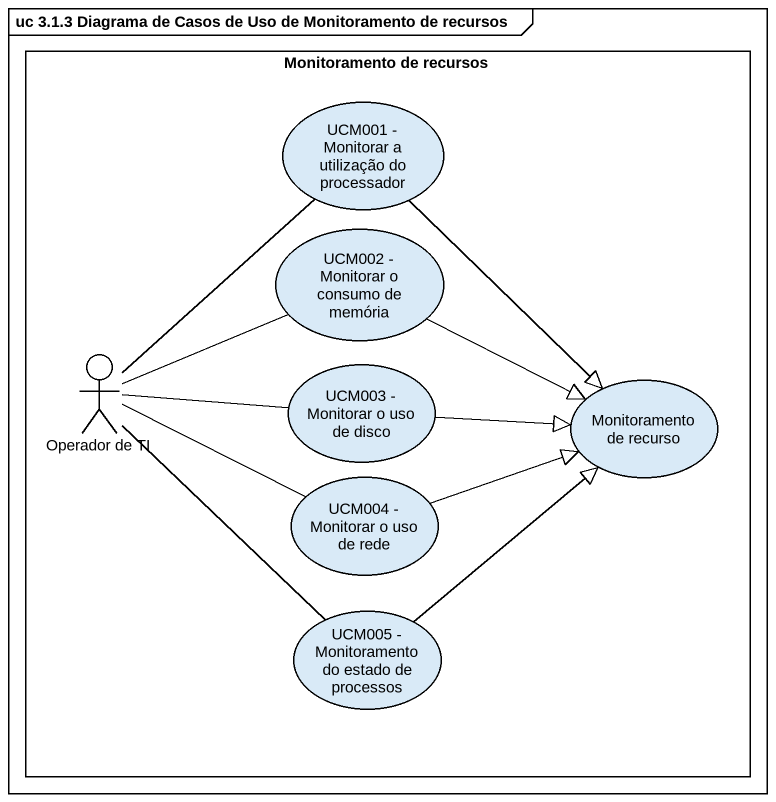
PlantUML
@startuml
mainframe uc 3.1.3 Diagrama de Casos de Uso de Monitoramento de recursos
rectangle "Monitoramento de recursos" as Monitoramento_de_recursos {
  usecase "UCM001 - Monitorar a utilização do processador" as UCM001_Monitorar_a
  usecase "UCM002 - Monitorar o consumo de memória" as UCM002_Monitorar_o_consumo
  actor "Operador de TI" as Operador_de_TI
  usecase "UCM003 - Monitorar o uso de disco" as UCM003_Monitorar_o_uso_de
  usecase "Monitoramento de recurso" as Monitoramento_de_recurso
  usecase "UCM004 - Monitorar o uso de rede" as UCM004_Monitorar_o_uso_de
  usecase "UCM005 - Monitoramento do estado de processos" as UCM005_Monitoramento_do
}
UCM001_Monitorar_a -- Operador_de_TI
UCM001_Monitorar_a --|> Monitoramento_de_recurso
UCM002_Monitorar_o_consumo -left- Operador_de_TI
UCM002_Monitorar_o_consumo -right-|> Monitoramento_de_recurso
Operador_de_TI -up- UCM001_Monitorar_a
Operador_de_TI -right- UCM002_Monitorar_o_consumo
Operador_de_TI -right- UCM003_Monitorar_o_uso_de
Operador_de_TI -right- UCM004_Monitorar_o_uso_de
Operador_de_TI -- UCM005_Monitoramento_do
UCM003_Monitorar_o_uso_de -left- Operador_de_TI
UCM003_Monitorar_o_uso_de -right-|> Monitoramento_de_recurso
UCM004_Monitorar_o_uso_de -left- Operador_de_TI
UCM004_Monitorar_o_uso_de -right-|> Monitoramento_de_recurso
UCM005_Monitoramento_do -up- Operador_de_TI
UCM005_Monitoramento_do -up-|> Monitoramento_de_recurso
@enduml
